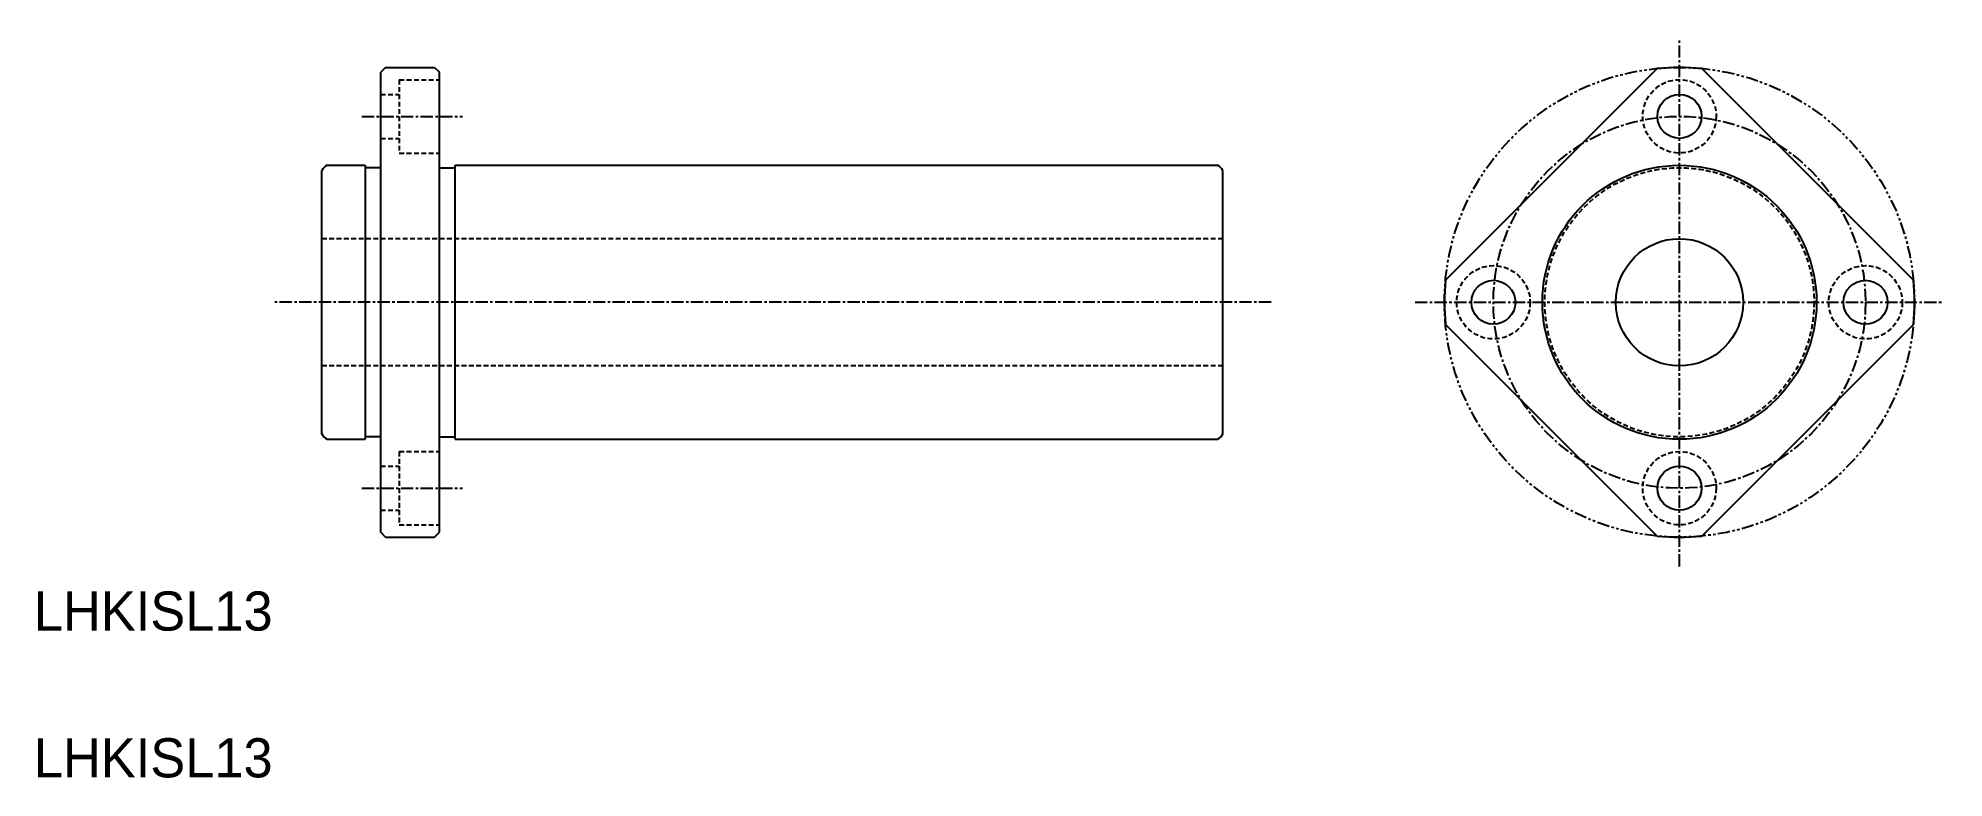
# Model space of a CAD drawing. Extents: x 213 to 408, y 148 to 223.
import ezdxf

# ---------------------------------------------------------------- set-up
doc = ezdxf.new("R2010")
doc.units = 0
for name, pattern in [('CENTER', [2, 1.25, -0.25, 0.25, -0.25]), ('DASHED', [0.75, 0.5, -0.25]), ('PHANTOM', [2.5, 1.25, -0.25, 0.25, -0.25, 0.25, -0.25])]:
    doc.linetypes.add(name, pattern=pattern)
doc.layers.get('0').update_dxf_attribs({"linetype": 'CONTINUOUS'})
doc.layers.add('CENTER', color=1, linetype='CENTER')

msp = doc.modelspace()

# ---------------------------------------------------------------- linework, layer by layer
at = {"color": 7, "linetype": 'CONTINUOUS'}
for p, q in [((248.46, 220.23), (247.96, 219.73)), ((248.46, 220.23), (253.46, 220.23)), ((253.46, 220.23), (253.96, 219.73)), ((378.31, 220.12), (356.69, 198.5)), ((404.47, 198.5), (382.85, 220.12)), ((247.96, 172.73), (247.96, 219.73)), ((253.96, 172.73), (253.96, 219.73)), ((242.5, 210.23), (246.36, 210.23)), ((246.36, 210.23), (246.36, 182.23)), ((255.56, 210.23), (333.41, 210.23)), ((255.56, 182.23), (255.56, 210.23)), ((241.96, 182.77), (241.96, 209.69)), ((247.96, 209.98), (246.36, 209.98)), ((253.96, 209.98), (255.56, 209.98)), ((333.96, 182.77), (333.96, 209.69)), ((378.31, 172.34), (356.69, 193.96)), ((404.47, 193.96), (382.85, 172.34)), ((242.5, 182.23), (246.36, 182.23)), ((247.96, 182.48), (246.36, 182.48)), ((253.96, 182.48), (255.56, 182.48)), ((255.56, 182.23), (333.41, 182.23)), ((248.46, 172.23), (247.96, 172.73)), ((248.46, 172.23), (253.46, 172.23)), ((253.46, 172.23), (253.96, 172.73))]:
    msp.add_line(p, q, dxfattribs=at)
at = {"color": 3, "linetype": 'DASHED'}
for p, q in [((249.86, 218.98), (249.86, 211.48)), ((249.86, 218.98), (253.96, 218.98)), ((247.96, 217.48), (249.86, 217.48)), ((247.96, 212.98), (249.86, 212.98)), ((249.86, 211.48), (253.96, 211.48)), ((333.96, 202.73), (241.96, 202.73)), ((333.96, 189.73), (241.96, 189.73)), ((247.96, 179.48), (249.86, 179.48)), ((249.86, 180.98), (249.86, 173.48)), ((249.86, 180.98), (253.96, 180.98)), ((247.96, 174.98), (249.86, 174.98)), ((249.86, 173.48), (253.96, 173.48))]:
    msp.add_line(p, q, dxfattribs=at)
at = {"color": 3, "linetype": 'PHANTOM'}
msp.add_circle((380.58, 196.23), 24, dxfattribs=at)
at = {"color": 3, "linetype": 'DASHED'}
for centre, radius in [((380.58, 215.23), 3.75), ((380.58, 196.23), 13.75), ((361.58, 196.23), 3.75), ((399.58, 196.23), 3.75), ((380.58, 177.23), 3.75)]:
    msp.add_circle(centre, radius, dxfattribs=at)
at = {"color": 7, "linetype": 'CONTINUOUS'}
for centre, radius in [((380.58, 215.23), 2.25), ((380.58, 196.23), 14), ((380.58, 196.23), 6.5), ((361.58, 196.23), 2.25), ((399.58, 196.23), 2.25), ((380.58, 177.23), 2.25)]:
    msp.add_circle(centre, radius, dxfattribs=at)
for centre, radius, start, end in [((380.58, 196.23), 24, 84.5712, 95.4288), ((243.11, 209.08), 1.3, 117.7958, 152.2042), ((332.81, 209.08), 1.3, 27.7958, 62.2042), ((380.58, 196.23), 24, 174.5712, 185.4288), ((380.58, 196.23), 24, 354.5712, 5.4288), ((243.11, 183.38), 1.3, 207.7958, 242.2042), ((332.81, 183.38), 1.3, 297.7958, 332.2042), ((380.58, 196.23), 24, 264.5712, 275.4288)]:
    msp.add_arc(centre, radius, start, end, dxfattribs=at)
at = {"layer": 'CENTER', "color": 1, "linetype": 'CENTER'}
for p, q in [((380.58, 169.23), (380.58, 223.23)), ((246.04, 215.23), (256.3, 215.23)), ((338.89, 196.23), (237.06, 196.23)), ((353.58, 196.23), (407.58, 196.23)), ((246.04, 177.23), (256.3, 177.23))]:
    msp.add_line(p, q, dxfattribs=at)
msp.add_circle((380.58, 196.23), 19, dxfattribs=at)

# ---------------------------------------------------------------- texts
at = {"color": 7, "linetype": 'CONTINUOUS'}
for p in [(212.54, 162.68), (212.54, 147.68)]:
    msp.add_text('LHKISL13', height=4, dxfattribs=at).set_placement(p)

doc.saveas('drawing.dxf')
